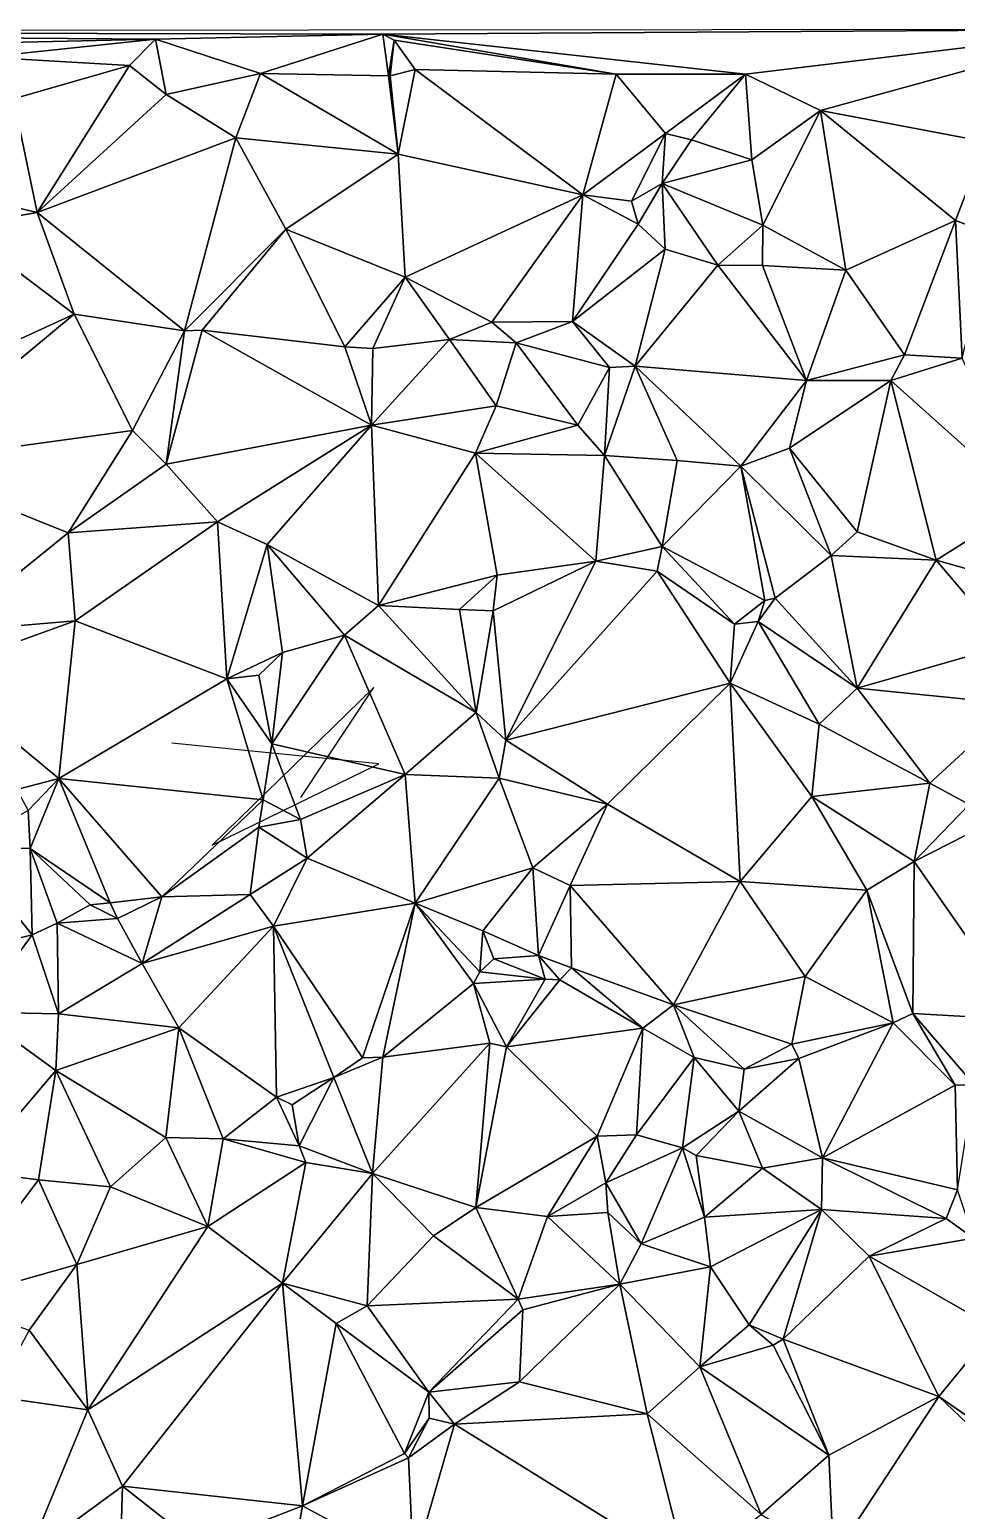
# Model space of a CAD drawing. Header units: metres. Extents: x -15 to 15, y -15 to 14.9.
# Drawn here: x -3.35 to 3.63, y 3.79 to 14.93 of the extents above; entities that cross this region are included whole.
import ezdxf

# ---------------------------------------------------------------- set-up
doc = ezdxf.new("R2010")
doc.units = ezdxf.units.M
doc.layers.add('CRACKS', color=1, linetype='Continuous')
doc.layers.add('STREET_MESH', color=7, linetype='Continuous')

msp = doc.modelspace()

# ---------------------------------------------------------------- linework, layer by layer
at = {"layer": 'CRACKS'}
msp.add_polyline3d([(-1.306, 9.155, 0.1), (-0.756, 9.983, 0.1), (-1.971, 8.797, 0.1), (-0.719, 9.408, 0.1), (-2.274, 9.564, 0.1)], dxfattribs=at)
at = {"layer": 'STREET_MESH'}
for points in [[(4.82, 14.933), (-10.348, 14.921), (-0.688, 14.899)], [(2.041, 14.599), (4.82, 14.933), (-0.688, 14.899)], [(2.041, 14.599), (2.604, 14.324), (4.82, 14.933)], [(2.604, 14.324), (3.848, 14.088), (4.82, 14.933)], [(-10.348, 14.921), (-2.397, 14.862), (-0.688, 14.899)], [(-2.397, 14.862), (-10.348, 14.921), (-6.167, 14.775)], [(-3.682, 14.727), (-2.397, 14.862), (-6.167, 14.775)], [(-2.594, 14.663), (-2.397, 14.862), (-3.682, 14.727)], [(-2.317, 14.445), (-2.397, 14.862), (-2.594, 14.663)], [(-2.397, 14.862), (-1.608, 14.603), (-0.688, 14.899)], [(-2.397, 14.862), (-2.317, 14.445), (-1.608, 14.603)], [(-1.608, 14.603), (-0.646, 14.585), (-0.688, 14.899)], [(-0.646, 14.585), (-0.602, 14.853), (-0.688, 14.899)], [(-0.602, 14.853), (1.067, 14.598), (-0.688, 14.899)], [(1.067, 14.598), (2.041, 14.599), (-0.688, 14.899)], [(-0.632, 14.585), (-0.602, 14.853), (-0.646, 14.585)], [(-0.632, 14.585), (-0.445, 14.632), (-0.602, 14.853)], [(-0.445, 14.632), (1.067, 14.598), (-0.602, 14.853)], [(-3.467, 14.413), (-2.594, 14.663), (-3.682, 14.727)], [(-2.594, 14.663), (-3.467, 14.413), (-3.288, 13.556)], [(-2.317, 14.445), (-2.594, 14.663), (-3.288, 13.556)], [(-2.317, 14.445), (-1.793, 14.12), (-1.608, 14.603)], [(-1.793, 14.12), (-0.573, 13.996), (-1.608, 14.603)], [(-0.573, 13.996), (-0.646, 14.585), (-1.608, 14.603)], [(-0.445, 14.632), (-0.632, 14.585), (-0.573, 13.996)], [(0.817, 13.689), (-0.445, 14.632), (-0.573, 13.996)], [(0.817, 13.689), (1.067, 14.598), (-0.445, 14.632)], [(1.438, 14.152), (1.067, 14.598), (0.817, 13.689)], [(1.438, 14.152), (2.041, 14.599), (1.067, 14.598)], [(1.438, 14.152), (1.634, 14.105), (2.041, 14.599)], [(2.041, 14.599), (1.634, 14.105), (2.089, 13.953)], [(2.041, 14.599), (2.089, 13.953), (2.604, 14.324)], [(-0.632, 14.585), (-0.646, 14.585), (-0.573, 13.996)], [(-3.467, 14.413), (-3.768, 13.669), (-3.288, 13.556)], [(-1.793, 14.12), (-2.317, 14.445), (-3.288, 13.556)], [(2.604, 14.324), (2.089, 13.953), (2.171, 13.463)], [(2.796, 13.123), (2.604, 14.324), (2.171, 13.463)], [(3.848, 14.088), (2.604, 14.324), (3.62, 13.498)], [(2.604, 14.324), (2.796, 13.123), (3.62, 13.498)], [(1.183, 13.643), (1.438, 14.152), (0.817, 13.689)], [(1.438, 14.152), (1.183, 13.643), (1.413, 13.775)], [(1.634, 14.105), (1.438, 14.152), (1.413, 13.775)], [(-2.181, 12.666), (-1.793, 14.12), (-3.288, 13.556)], [(-1.793, 14.12), (-2.181, 12.666), (-1.417, 13.432)], [(-0.573, 13.996), (-1.793, 14.12), (-1.417, 13.432)], [(2.089, 13.953), (1.634, 14.105), (1.413, 13.775)], [(3.9, 13.391), (3.848, 14.088), (3.62, 13.498)], [(-0.519, 13.071), (-0.573, 13.996), (-1.417, 13.432)], [(-0.519, 13.071), (0.817, 13.689), (-0.573, 13.996)], [(2.089, 13.953), (1.413, 13.775), (2.171, 13.463)], [(1.183, 13.643), (1.232, 13.469), (1.413, 13.775)], [(1.413, 13.775), (1.232, 13.469), (1.436, 13.281)], [(1.831, 13.161), (1.413, 13.775), (1.436, 13.281)], [(1.413, 13.775), (1.831, 13.161), (2.171, 13.463)], [(-3.768, 13.669), (-3.885, 13.451), (-3.288, 13.556)], [(0.133, 12.731), (0.817, 13.689), (-0.519, 13.071)], [(0.133, 12.731), (0.738, 12.737), (0.817, 13.689)], [(0.738, 12.737), (1.232, 13.469), (0.817, 13.689)], [(1.232, 13.469), (1.183, 13.643), (0.817, 13.689)], [(-3.885, 13.451), (-3.009, 12.793), (-3.288, 13.556)], [(-3.009, 12.793), (-2.181, 12.666), (-3.288, 13.556)], [(2.796, 13.123), (3.236, 12.487), (3.62, 13.498)], [(3.236, 12.487), (3.67, 12.462), (3.62, 13.498)], [(3.67, 12.462), (3.9, 13.391), (3.62, 13.498)], [(-3.009, 12.793), (-3.885, 13.451), (-4.427, 12.143)], [(-2.181, 12.666), (-2.046, 12.672), (-1.417, 13.432)], [(-2.046, 12.672), (-0.973, 12.546), (-1.417, 13.432)], [(-0.973, 12.546), (-0.519, 13.071), (-1.417, 13.432)], [(1.232, 13.469), (0.738, 12.737), (1.436, 13.281)], [(1.831, 13.161), (2.168, 13.158), (2.171, 13.463)], [(2.168, 13.158), (2.796, 13.123), (2.171, 13.463)], [(0.738, 12.737), (1.21, 12.402), (1.436, 13.281)], [(1.21, 12.402), (1.831, 13.161), (1.436, 13.281)], [(2.498, 12.293), (1.831, 13.161), (1.21, 12.402)], [(1.831, 13.161), (2.498, 12.293), (2.168, 13.158)], [(2.498, 12.293), (2.796, 13.123), (2.168, 13.158)], [(-0.973, 12.546), (-0.764, 12.535), (-0.519, 13.071)], [(-0.519, 13.071), (-0.764, 12.535), (-0.186, 12.602)], [(0.133, 12.731), (-0.519, 13.071), (-0.186, 12.602)], [(2.498, 12.293), (3.236, 12.487), (2.796, 13.123)], [(-4.361, 11.672), (-3.009, 12.793), (-4.427, 12.143)], [(-4.361, 11.672), (-2.57, 11.918), (-3.009, 12.793)], [(-3.009, 12.793), (-2.57, 11.918), (-2.181, 12.666)], [(0.314, 12.577), (0.133, 12.731), (-0.186, 12.602)], [(0.314, 12.577), (0.738, 12.737), (0.133, 12.731)], [(0.738, 12.737), (0.314, 12.577), (1.018, 12.392)], [(0.738, 12.737), (1.018, 12.392), (1.21, 12.402)], [(-2.181, 12.666), (-2.57, 11.918), (-2.318, 11.663)], [(-2.046, 12.672), (-2.181, 12.666), (-2.318, 11.663)], [(-0.772, 11.957), (-2.046, 12.672), (-2.318, 11.663)], [(-0.772, 11.957), (-0.973, 12.546), (-2.046, 12.672)], [(-0.764, 12.535), (-0.772, 11.957), (-0.186, 12.602)], [(-0.772, 11.957), (0.165, 12.103), (-0.186, 12.602)], [(0.165, 12.103), (0.314, 12.577), (-0.186, 12.602)], [(-0.764, 12.535), (-0.973, 12.546), (-0.772, 11.957)], [(0.78, 11.957), (0.314, 12.577), (0.165, 12.103)], [(0.314, 12.577), (0.78, 11.957), (1.018, 12.392)], [(3.236, 12.487), (2.498, 12.293), (3.133, 12.292)], [(3.67, 12.462), (3.236, 12.487), (3.133, 12.292)], [(0.78, 11.957), (0.979, 11.729), (1.018, 12.392)], [(1.21, 12.402), (0.979, 11.729), (1.526, 11.692)], [(1.018, 12.392), (0.979, 11.729), (1.21, 12.402)], [(2.005, 11.648), (1.21, 12.402), (1.526, 11.692)], [(2.005, 11.648), (2.498, 12.293), (1.21, 12.402)], [(3.67, 12.462), (3.133, 12.292), (4.163, 11.372)], [(2.005, 11.648), (2.371, 11.784), (2.498, 12.293)], [(2.498, 12.293), (2.371, 11.784), (3.133, 12.292)], [(2.371, 11.784), (2.88, 11.154), (3.133, 12.292)], [(3.133, 12.292), (2.88, 11.154), (3.475, 10.942)], [(4.163, 11.372), (3.133, 12.292), (3.475, 10.942)], [(0.009, 11.746), (0.165, 12.103), (-0.772, 11.957)], [(0.78, 11.957), (0.165, 12.103), (0.009, 11.746)], [(-1.932, 11.23), (-0.772, 11.957), (-2.318, 11.663)], [(-1.557, 11.059), (-0.772, 11.957), (-1.932, 11.23)], [(-1.557, 11.059), (-0.72, 10.6), (-0.772, 11.957)], [(-0.72, 10.6), (0.009, 11.746), (-0.772, 11.957)], [(0.979, 11.729), (0.78, 11.957), (0.009, 11.746)], [(-2.57, 11.918), (-4.361, 11.672), (-3.054, 11.146)], [(-2.57, 11.918), (-3.054, 11.146), (-2.318, 11.663)], [(0.172, 10.829), (0.009, 11.746), (-0.72, 10.6)], [(0.915, 10.934), (0.979, 11.729), (0.009, 11.746)], [(0.172, 10.829), (0.915, 10.934), (0.009, 11.746)], [(1.414, 11.043), (0.979, 11.729), (0.915, 10.934)], [(0.979, 11.729), (1.414, 11.043), (1.526, 11.692)], [(2.684, 10.977), (2.371, 11.784), (2.005, 11.648)], [(2.371, 11.784), (2.684, 10.977), (2.88, 11.154)], [(-3.054, 11.146), (-4.361, 11.672), (-3.977, 10.401)], [(-3.054, 11.146), (-1.932, 11.23), (-2.318, 11.663)], [(1.414, 11.043), (2.005, 11.648), (1.526, 11.692)], [(1.414, 11.043), (2.186, 10.639), (2.005, 11.648)], [(2.005, 11.648), (2.186, 10.639), (2.264, 10.655)], [(2.684, 10.977), (2.005, 11.648), (2.264, 10.655)], [(3.812, 10.845), (4.163, 11.372), (3.475, 10.942)], [(-3.002, 10.486), (-3.054, 11.146), (-3.977, 10.401)], [(-3.002, 10.486), (-1.932, 11.23), (-3.054, 11.146)], [(-3.002, 10.486), (-1.861, 10.048), (-1.932, 11.23)], [(-1.861, 10.048), (-1.557, 11.059), (-1.932, 11.23)], [(2.88, 11.154), (2.684, 10.977), (3.475, 10.942)], [(-1.442, 10.247), (-1.557, 11.059), (-1.861, 10.048)], [(-1.557, 11.059), (-0.977, 10.376), (-0.72, 10.6)], [(-0.977, 10.376), (-1.557, 11.059), (-1.442, 10.247)], [(1.376, 10.858), (1.414, 11.043), (0.915, 10.934)], [(1.957, 10.46), (1.414, 11.043), (1.376, 10.858)], [(2.186, 10.639), (1.414, 11.043), (1.957, 10.46)], [(0.143, 10.561), (0.237, 9.587), (0.915, 10.934)], [(0.172, 10.829), (0.143, 10.561), (0.915, 10.934)], [(0.237, 9.587), (1.376, 10.858), (0.915, 10.934)], [(2.88, 9.977), (2.684, 10.977), (2.264, 10.655)], [(2.684, 10.977), (2.88, 9.977), (3.475, 10.942)], [(3.475, 10.942), (2.88, 9.977), (4.017, 10.304)], [(3.812, 10.845), (3.475, 10.942), (4.017, 10.304)], [(-0.11, 10.569), (0.172, 10.829), (-0.72, 10.6)], [(0.172, 10.829), (-0.11, 10.569), (0.143, 10.561)], [(1.376, 10.858), (0.237, 9.587), (1.926, 10.017)], [(1.957, 10.46), (1.376, 10.858), (1.926, 10.017)], [(-0.977, 10.376), (0.015, 9.794), (-0.72, 10.6)], [(0.015, 9.794), (-0.11, 10.569), (-0.72, 10.6)], [(2.136, 10.48), (2.186, 10.639), (1.957, 10.46)], [(2.136, 10.48), (2.88, 9.977), (2.264, 10.655)], [(2.186, 10.639), (2.136, 10.48), (2.264, 10.655)], [(-4.085, 10.093), (-3.002, 10.486), (-3.977, 10.401)], [(-3.002, 10.486), (-4.085, 10.093), (-3.125, 9.299)], [(-1.861, 10.048), (-3.002, 10.486), (-3.125, 9.299)], [(0.143, 10.561), (-0.11, 10.569), (0.015, 9.794)], [(0.237, 9.587), (0.143, 10.561), (0.015, 9.794)], [(2.136, 10.48), (1.957, 10.46), (1.926, 10.017)], [(2.595, 9.707), (2.136, 10.48), (1.926, 10.017)], [(2.88, 9.977), (2.136, 10.48), (2.595, 9.707)], [(-0.977, 10.376), (-1.442, 10.247), (-1.524, 9.56)], [(-0.519, 9.329), (-0.977, 10.376), (-1.524, 9.56)], [(-0.977, 10.376), (-0.519, 9.329), (0.015, 9.794)], [(2.88, 9.977), (4.075, 9.858), (4.017, 10.304)], [(-1.442, 10.247), (-1.861, 10.048), (-1.621, 10.076)], [(-1.524, 9.56), (-1.442, 10.247), (-1.621, 10.076)], [(-4.085, 10.093), (-3.441, 9.217), (-3.125, 9.299)], [(-1.861, 10.048), (-3.125, 9.299), (-1.588, 9.137)], [(-1.861, 10.048), (-1.524, 9.56), (-1.621, 10.076)], [(-1.524, 9.56), (-1.861, 10.048), (-1.588, 9.137)], [(0.237, 9.587), (1.001, 9.105), (1.926, 10.017)], [(1.001, 9.105), (2.001, 8.523), (1.926, 10.017)], [(2.001, 8.523), (2.54, 9.164), (1.926, 10.017)], [(2.54, 9.164), (2.595, 9.707), (1.926, 10.017)], [(2.88, 9.977), (2.595, 9.707), (3.428, 9.264)], [(4.075, 9.858), (2.88, 9.977), (3.428, 9.264)], [(4.075, 9.858), (3.428, 9.264), (3.722, 9.104)], [(-0.519, 9.329), (0.187, 9.301), (0.015, 9.794)], [(0.187, 9.301), (0.237, 9.587), (0.015, 9.794)], [(2.595, 9.707), (2.54, 9.164), (3.428, 9.264)], [(0.237, 9.587), (0.187, 9.301), (1.001, 9.105)], [(-1.308, 8.991), (-1.524, 9.56), (-1.588, 9.137)], [(-0.519, 9.329), (-1.524, 9.56), (-1.308, 8.991)], [(-3.441, 9.217), (-3.357, 9.058), (-3.125, 9.299)], [(-3.357, 9.058), (-3.341, 8.772), (-3.125, 9.299)], [(-3.341, 8.772), (-2.739, 8.364), (-3.125, 9.299)], [(-3.125, 9.299), (-2.35, 8.409), (-1.588, 9.137)], [(-2.739, 8.364), (-2.35, 8.409), (-3.125, 9.299)], [(-0.519, 9.329), (-1.308, 8.991), (-1.258, 8.698)], [(-0.444, 8.361), (-0.519, 9.329), (-1.258, 8.698)], [(-0.444, 8.361), (0.187, 9.301), (-0.519, 9.329)], [(0.44, 8.626), (0.187, 9.301), (-0.444, 8.361)], [(0.187, 9.301), (0.44, 8.626), (1.001, 9.105)], [(2.54, 9.164), (3.308, 8.673), (3.428, 9.264)], [(3.428, 9.264), (3.308, 8.673), (3.722, 9.104)], [(-2.35, 8.409), (-1.62, 8.933), (-1.588, 9.137)], [(-1.62, 8.933), (-1.308, 8.991), (-1.588, 9.137)], [(2.54, 9.164), (2.001, 8.523), (2.953, 8.459)], [(3.308, 8.673), (2.54, 9.164), (2.953, 8.459)], [(-3.357, 9.058), (-3.852, 8.776), (-3.341, 8.772)], [(0.44, 8.626), (0.721, 8.494), (1.001, 9.105)], [(1.001, 9.105), (0.721, 8.494), (2.001, 8.523)], [(3.722, 9.104), (3.308, 8.673), (3.84, 8.944)], [(-1.687, 8.425), (-1.62, 8.933), (-2.35, 8.409)], [(-1.62, 8.933), (-1.687, 8.425), (-1.258, 8.698)], [(-1.308, 8.991), (-1.62, 8.933), (-1.258, 8.698)], [(3.308, 8.673), (4.138, 7.484), (3.84, 8.944)], [(-4.134, 7.923), (-3.326, 8.123), (-3.852, 8.776)], [(-3.852, 8.776), (-3.326, 8.123), (-3.341, 8.772)], [(-3.341, 8.772), (-3.138, 8.21), (-2.89, 8.348)], [(-2.739, 8.364), (-3.341, 8.772), (-2.89, 8.348)], [(-3.341, 8.772), (-3.326, 8.123), (-3.138, 8.21)], [(-1.687, 8.425), (-1.51, 8.188), (-1.258, 8.698)], [(-1.51, 8.188), (-0.444, 8.361), (-1.258, 8.698)], [(0.44, 8.626), (-0.444, 8.361), (0.065, 8.153)], [(0.44, 8.626), (0.065, 8.153), (0.484, 7.968)], [(0.721, 8.494), (0.44, 8.626), (0.484, 7.968)], [(3.299, 7.53), (3.308, 8.673), (2.953, 8.459)], [(3.308, 8.673), (3.299, 7.53), (4.138, 7.484)], [(0.731, 7.874), (0.721, 8.494), (0.484, 7.968)], [(0.721, 8.494), (1.499, 7.596), (2.001, 8.523)], [(1.499, 7.596), (0.721, 8.494), (0.731, 7.874)], [(1.499, 7.596), (2.488, 7.809), (2.001, 8.523)], [(2.001, 8.523), (2.488, 7.809), (2.953, 8.459)], [(-2.685, 8.244), (-2.739, 8.364), (-2.89, 8.348)], [(-2.739, 8.364), (-2.685, 8.244), (-2.35, 8.409)], [(-2.35, 8.409), (-2.685, 8.244), (-2.498, 7.906)], [(-1.687, 8.425), (-2.35, 8.409), (-2.498, 7.906)], [(-1.51, 8.188), (-1.687, 8.425), (-2.498, 7.906)], [(-0.84, 7.197), (-0.444, 8.361), (-1.51, 8.188)], [(-0.687, 7.202), (-0.444, 8.361), (-0.84, 7.197)], [(-0.444, 8.361), (-0.687, 7.202), (-0.006, 7.755)], [(0.042, 7.843), (-0.444, 8.361), (-0.006, 7.755)], [(0.065, 8.153), (-0.444, 8.361), (0.042, 7.843)], [(2.488, 7.809), (3.151, 7.461), (2.953, 8.459)], [(3.151, 7.461), (3.299, 7.53), (2.953, 8.459)], [(-3.138, 8.21), (-2.685, 8.244), (-2.89, 8.348)], [(-3.326, 8.123), (-3.128, 7.529), (-3.138, 8.21)], [(-2.685, 8.244), (-3.138, 8.21), (-2.498, 7.906)], [(-3.138, 8.21), (-3.128, 7.529), (-2.498, 7.906)], [(-2.223, 7.423), (-1.51, 8.188), (-2.498, 7.906)], [(-2.223, 7.423), (-1.488, 6.902), (-1.51, 8.188)], [(-1.057, 7.048), (-0.84, 7.197), (-1.51, 8.188)], [(-1.488, 6.902), (-1.057, 7.048), (-1.51, 8.188)], [(0.148, 7.942), (0.065, 8.153), (0.042, 7.843)], [(0.065, 8.153), (0.148, 7.942), (0.484, 7.968)], [(-3.326, 8.123), (-4.134, 7.923), (-3.755, 7.541)], [(-3.128, 7.529), (-3.326, 8.123), (-3.755, 7.541)], [(0.534, 7.788), (0.148, 7.942), (0.042, 7.843)], [(0.148, 7.942), (0.534, 7.788), (0.484, 7.968)], [(0.534, 7.788), (0.643, 7.784), (0.484, 7.968)], [(0.643, 7.784), (0.731, 7.874), (0.484, 7.968)], [(-3.128, 7.529), (-2.223, 7.423), (-2.498, 7.906)], [(0.534, 7.788), (0.042, 7.843), (-0.006, 7.755)], [(0.731, 7.874), (0.643, 7.784), (1.268, 7.419)], [(1.499, 7.596), (0.731, 7.874), (1.268, 7.419)], [(1.499, 7.596), (2.389, 7.299), (2.488, 7.809)], [(2.488, 7.809), (2.389, 7.299), (3.151, 7.461)], [(-0.006, 7.755), (-0.687, 7.202), (0.118, 7.308)], [(0.242, 7.28), (0.534, 7.788), (-0.006, 7.755)], [(0.242, 7.28), (-0.006, 7.755), (0.118, 7.308)], [(0.534, 7.788), (0.242, 7.28), (0.643, 7.784)], [(0.643, 7.784), (0.242, 7.28), (1.268, 7.419)], [(1.655, 7.2), (1.499, 7.596), (1.268, 7.419)], [(2.031, 7.112), (1.499, 7.596), (1.655, 7.2)], [(2.031, 7.112), (2.389, 7.299), (1.499, 7.596)], [(-3.792, 6.345), (-3.147, 7.101), (-3.755, 7.541)], [(-3.147, 7.101), (-3.128, 7.529), (-3.755, 7.541)], [(-2.223, 7.423), (-3.128, 7.529), (-3.147, 7.101)], [(3.299, 7.53), (3.151, 7.461), (3.618, 6.991)], [(3.761, 6.994), (3.299, 7.53), (3.618, 6.991)], [(3.299, 7.53), (3.761, 6.994), (4.138, 7.484)], [(-2.32, 6.598), (-2.223, 7.423), (-3.147, 7.101)], [(-1.889, 6.587), (-2.223, 7.423), (-2.32, 6.598)], [(-1.889, 6.587), (-1.488, 6.902), (-2.223, 7.423)], [(0.242, 7.28), (0.924, 6.608), (1.268, 7.419)], [(0.924, 6.608), (1.22, 6.617), (1.268, 7.419)], [(1.22, 6.617), (1.655, 7.2), (1.268, 7.419)], [(3.151, 7.461), (2.389, 7.299), (2.442, 7.192)], [(2.619, 6.444), (3.151, 7.461), (2.442, 7.192)], [(3.151, 7.461), (2.619, 6.444), (3.618, 6.991)], [(-0.765, 6.326), (0.012, 6.071), (0.118, 7.308)], [(-0.687, 7.202), (-0.765, 6.326), (0.118, 7.308)], [(0.012, 6.071), (0.242, 7.28), (0.118, 7.308)], [(0.924, 6.608), (0.242, 7.28), (0.012, 6.071)], [(2.389, 7.299), (2.031, 7.112), (2.442, 7.192)], [(-0.687, 7.202), (-1.057, 7.048), (-0.765, 6.326)], [(-1.057, 7.048), (-0.687, 7.202), (-0.84, 7.197)], [(1.567, 6.52), (1.655, 7.2), (1.22, 6.617)], [(1.655, 7.2), (1.567, 6.52), (1.989, 6.796)], [(2.031, 7.112), (1.655, 7.2), (1.989, 6.796)], [(1.989, 6.796), (2.619, 6.444), (2.442, 7.192)], [(2.031, 7.112), (1.989, 6.796), (2.442, 7.192)], [(-3.792, 6.345), (-3.279, 6.279), (-3.147, 7.101)], [(-3.147, 7.101), (-3.279, 6.279), (-2.737, 6.226)], [(-2.32, 6.598), (-3.147, 7.101), (-2.737, 6.226)], [(-1.057, 7.048), (-1.488, 6.902), (-1.371, 6.843)], [(-1.318, 6.534), (-1.057, 7.048), (-1.371, 6.843)], [(-1.057, 7.048), (-1.318, 6.534), (-0.765, 6.326)], [(2.619, 6.444), (3.634, 6.203), (3.618, 6.991)], [(3.634, 6.203), (3.761, 6.994), (3.618, 6.991)], [(-1.318, 6.534), (-1.488, 6.902), (-1.889, 6.587)], [(-1.488, 6.902), (-1.318, 6.534), (-1.371, 6.843)], [(1.567, 6.52), (1.668, 6.463), (1.989, 6.796)], [(1.668, 6.463), (2.168, 6.368), (1.989, 6.796)], [(1.989, 6.796), (2.168, 6.368), (2.619, 6.444)], [(-2.005, 5.928), (-2.32, 6.598), (-2.737, 6.226)], [(-2.005, 5.928), (-1.889, 6.587), (-2.32, 6.598)], [(-1.889, 6.587), (-2.005, 5.928), (-1.266, 6.41)], [(-1.318, 6.534), (-1.889, 6.587), (-1.266, 6.41)], [(0.551, 6.002), (0.924, 6.608), (0.012, 6.071)], [(0.551, 6.002), (0.99, 6.257), (0.924, 6.608)], [(0.99, 6.257), (1.22, 6.617), (0.924, 6.608)], [(0.99, 6.257), (1.567, 6.52), (1.22, 6.617)], [(-1.318, 6.534), (-1.266, 6.41), (-0.765, 6.326)], [(1.255, 5.798), (1.567, 6.52), (0.99, 6.257)], [(1.732, 5.998), (1.567, 6.52), (1.255, 5.798)], [(1.732, 5.998), (1.668, 6.463), (1.567, 6.52)], [(1.668, 6.463), (1.732, 5.998), (2.168, 6.368)], [(-2.005, 5.928), (-1.443, 5.501), (-1.266, 6.41)], [(-1.266, 6.41), (-1.443, 5.501), (-0.765, 6.326)], [(2.168, 6.368), (1.732, 5.998), (2.612, 6.055)], [(2.168, 6.368), (2.612, 6.055), (2.619, 6.444)], [(2.619, 6.444), (2.612, 6.055), (3.549, 5.988)], [(2.619, 6.444), (3.549, 5.988), (3.634, 6.203)], [(-3.965, 5.365), (-3.279, 6.279), (-3.792, 6.345)], [(-3.965, 5.365), (-2.991, 5.641), (-3.279, 6.279)], [(-3.279, 6.279), (-2.991, 5.641), (-2.737, 6.226)], [(-0.765, 6.326), (-1.443, 5.501), (-0.806, 5.332)], [(-0.308, 5.858), (-0.765, 6.326), (-0.806, 5.332)], [(-0.765, 6.326), (-0.308, 5.858), (0.012, 6.071)], [(0.99, 6.257), (0.551, 6.002), (1.005, 6.033)], [(1.255, 5.798), (0.99, 6.257), (1.005, 6.033)], [(-2.991, 5.641), (-2.005, 5.928), (-2.737, 6.226)], [(3.634, 6.203), (3.549, 5.988), (3.756, 5.839)], [(-0.308, 5.858), (0.33, 5.382), (0.012, 6.071)], [(0.33, 5.382), (0.551, 6.002), (0.012, 6.071)], [(1.005, 6.033), (0.551, 6.002), (1.094, 5.495)], [(1.255, 5.798), (1.005, 6.033), (1.094, 5.495)], [(2.612, 6.055), (1.732, 5.998), (1.776, 5.624)], [(2.069, 5.189), (2.612, 6.055), (1.776, 5.624)], [(2.323, 5.081), (2.612, 6.055), (2.069, 5.189)], [(2.612, 6.055), (2.323, 5.081), (2.97, 5.705)], [(3.549, 5.988), (2.612, 6.055), (2.97, 5.705)], [(-2.005, 5.928), (-2.991, 5.641), (-2.907, 4.549)], [(-1.443, 5.501), (-2.005, 5.928), (-2.907, 4.549)], [(0.551, 6.002), (0.33, 5.382), (1.094, 5.495)], [(1.732, 5.998), (1.255, 5.798), (1.776, 5.624)], [(3.549, 5.988), (2.97, 5.705), (3.756, 5.839)], [(0.33, 5.382), (-0.308, 5.858), (-0.806, 5.332)], [(1.255, 5.798), (1.094, 5.495), (1.776, 5.624)], [(2.97, 5.705), (3.916, 5.162), (3.756, 5.839)], [(2.97, 5.705), (2.323, 5.081), (3.495, 4.65)], [(3.916, 5.162), (2.97, 5.705), (3.495, 4.65)], [(-2.991, 5.641), (-3.965, 5.365), (-3.349, 5.148)], [(-2.991, 5.641), (-3.349, 5.148), (-2.907, 4.549)], [(1.094, 5.495), (1.698, 4.873), (1.776, 5.624)], [(1.698, 4.873), (2.069, 5.189), (1.776, 5.624)], [(-2.646, 3.974), (-1.443, 5.501), (-2.907, 4.549)], [(-1.443, 5.501), (-2.646, 3.974), (-1.293, 3.827)], [(-1.443, 5.501), (-1.293, 3.827), (-1.04, 5.198)], [(-1.443, 5.501), (-1.04, 5.198), (-0.806, 5.332)], [(0.33, 5.382), (0.364, 5.3), (1.094, 5.495)], [(1.3, 4.518), (1.094, 5.495), (0.34, 4.76)], [(1.094, 5.495), (0.364, 5.3), (0.34, 4.76)], [(1.3, 4.518), (1.698, 4.873), (1.094, 5.495)], [(-0.342, 4.682), (0.33, 5.382), (-0.806, 5.332)], [(0.364, 5.3), (0.33, 5.382), (-0.342, 4.682)], [(-1.04, 5.198), (-0.342, 4.682), (-0.806, 5.332)], [(0.364, 5.3), (-0.342, 4.682), (0.34, 4.76)], [(-3.349, 5.148), (-3.618, 4.65), (-2.907, 4.549)], [(-1.293, 3.827), (-0.524, 4.22), (-1.04, 5.198)], [(-0.524, 4.22), (-0.342, 4.682), (-1.04, 5.198)], [(2.069, 5.189), (1.698, 4.873), (2.248, 5.034)], [(2.323, 5.081), (2.069, 5.189), (2.248, 5.034)], [(4.594, 3.889), (3.916, 5.162), (3.495, 4.65)], [(1.698, 4.873), (2.668, 4.208), (2.248, 5.034)], [(2.668, 4.208), (2.323, 5.081), (2.248, 5.034)], [(3.495, 4.65), (2.323, 5.081), (2.668, 4.208)], [(1.698, 4.873), (1.3, 4.518), (2.159, 3.762)], [(1.698, 4.873), (2.159, 3.762), (2.668, 4.208)], [(-0.342, 4.682), (-0.524, 4.22), (-0.34, 4.486)], [(-0.342, 4.682), (-0.149, 4.441), (0.34, 4.76)], [(-0.149, 4.441), (-0.342, 4.682), (-0.34, 4.486)], [(-0.149, 4.441), (1.3, 4.518), (0.34, 4.76)], [(-2.907, 4.549), (-3.618, 4.65), (-3.359, 3.452)], [(3.495, 4.65), (2.668, 4.208), (2.703, 3.439)], [(3.495, 4.65), (2.703, 3.439), (4.506, 3.686)], [(4.594, 3.889), (3.495, 4.65), (4.506, 3.686)], [(-2.646, 3.974), (-2.907, 4.549), (-3.359, 3.452)], [(-0.34, 4.486), (-0.524, 4.22), (-0.494, 4.188)], [(-0.149, 4.441), (-0.34, 4.486), (-0.494, 4.188)], [(1.3, 4.518), (-0.149, 4.441), (1.597, 3.355)], [(2.159, 3.762), (1.3, 4.518), (1.597, 3.355)], [(-0.149, 4.441), (-0.494, 4.188), (-0.458, 3.376)], [(1.597, 3.355), (-0.149, 4.441), (-0.458, 3.376)], [(-0.524, 4.22), (-1.293, 3.827), (-0.494, 4.188)], [(-0.494, 4.188), (-1.293, 3.827), (-0.458, 3.376)], [(2.668, 4.208), (2.159, 3.762), (2.703, 3.439)], [(-2.67, 3.233), (-2.646, 3.974), (-3.359, 3.452)], [(-2.646, 3.974), (-2.67, 3.233), (-2.072, 3.523)], [(-1.293, 3.827), (-2.646, 3.974), (-2.072, 3.523)], [(-1.419, 3.117), (-1.293, 3.827), (-2.072, 3.523)], [(-1.293, 3.827), (-1.419, 3.117), (-0.458, 3.376)]]:
    msp.add_3dface(points, dxfattribs=at)

doc.saveas('drawing.dxf')
